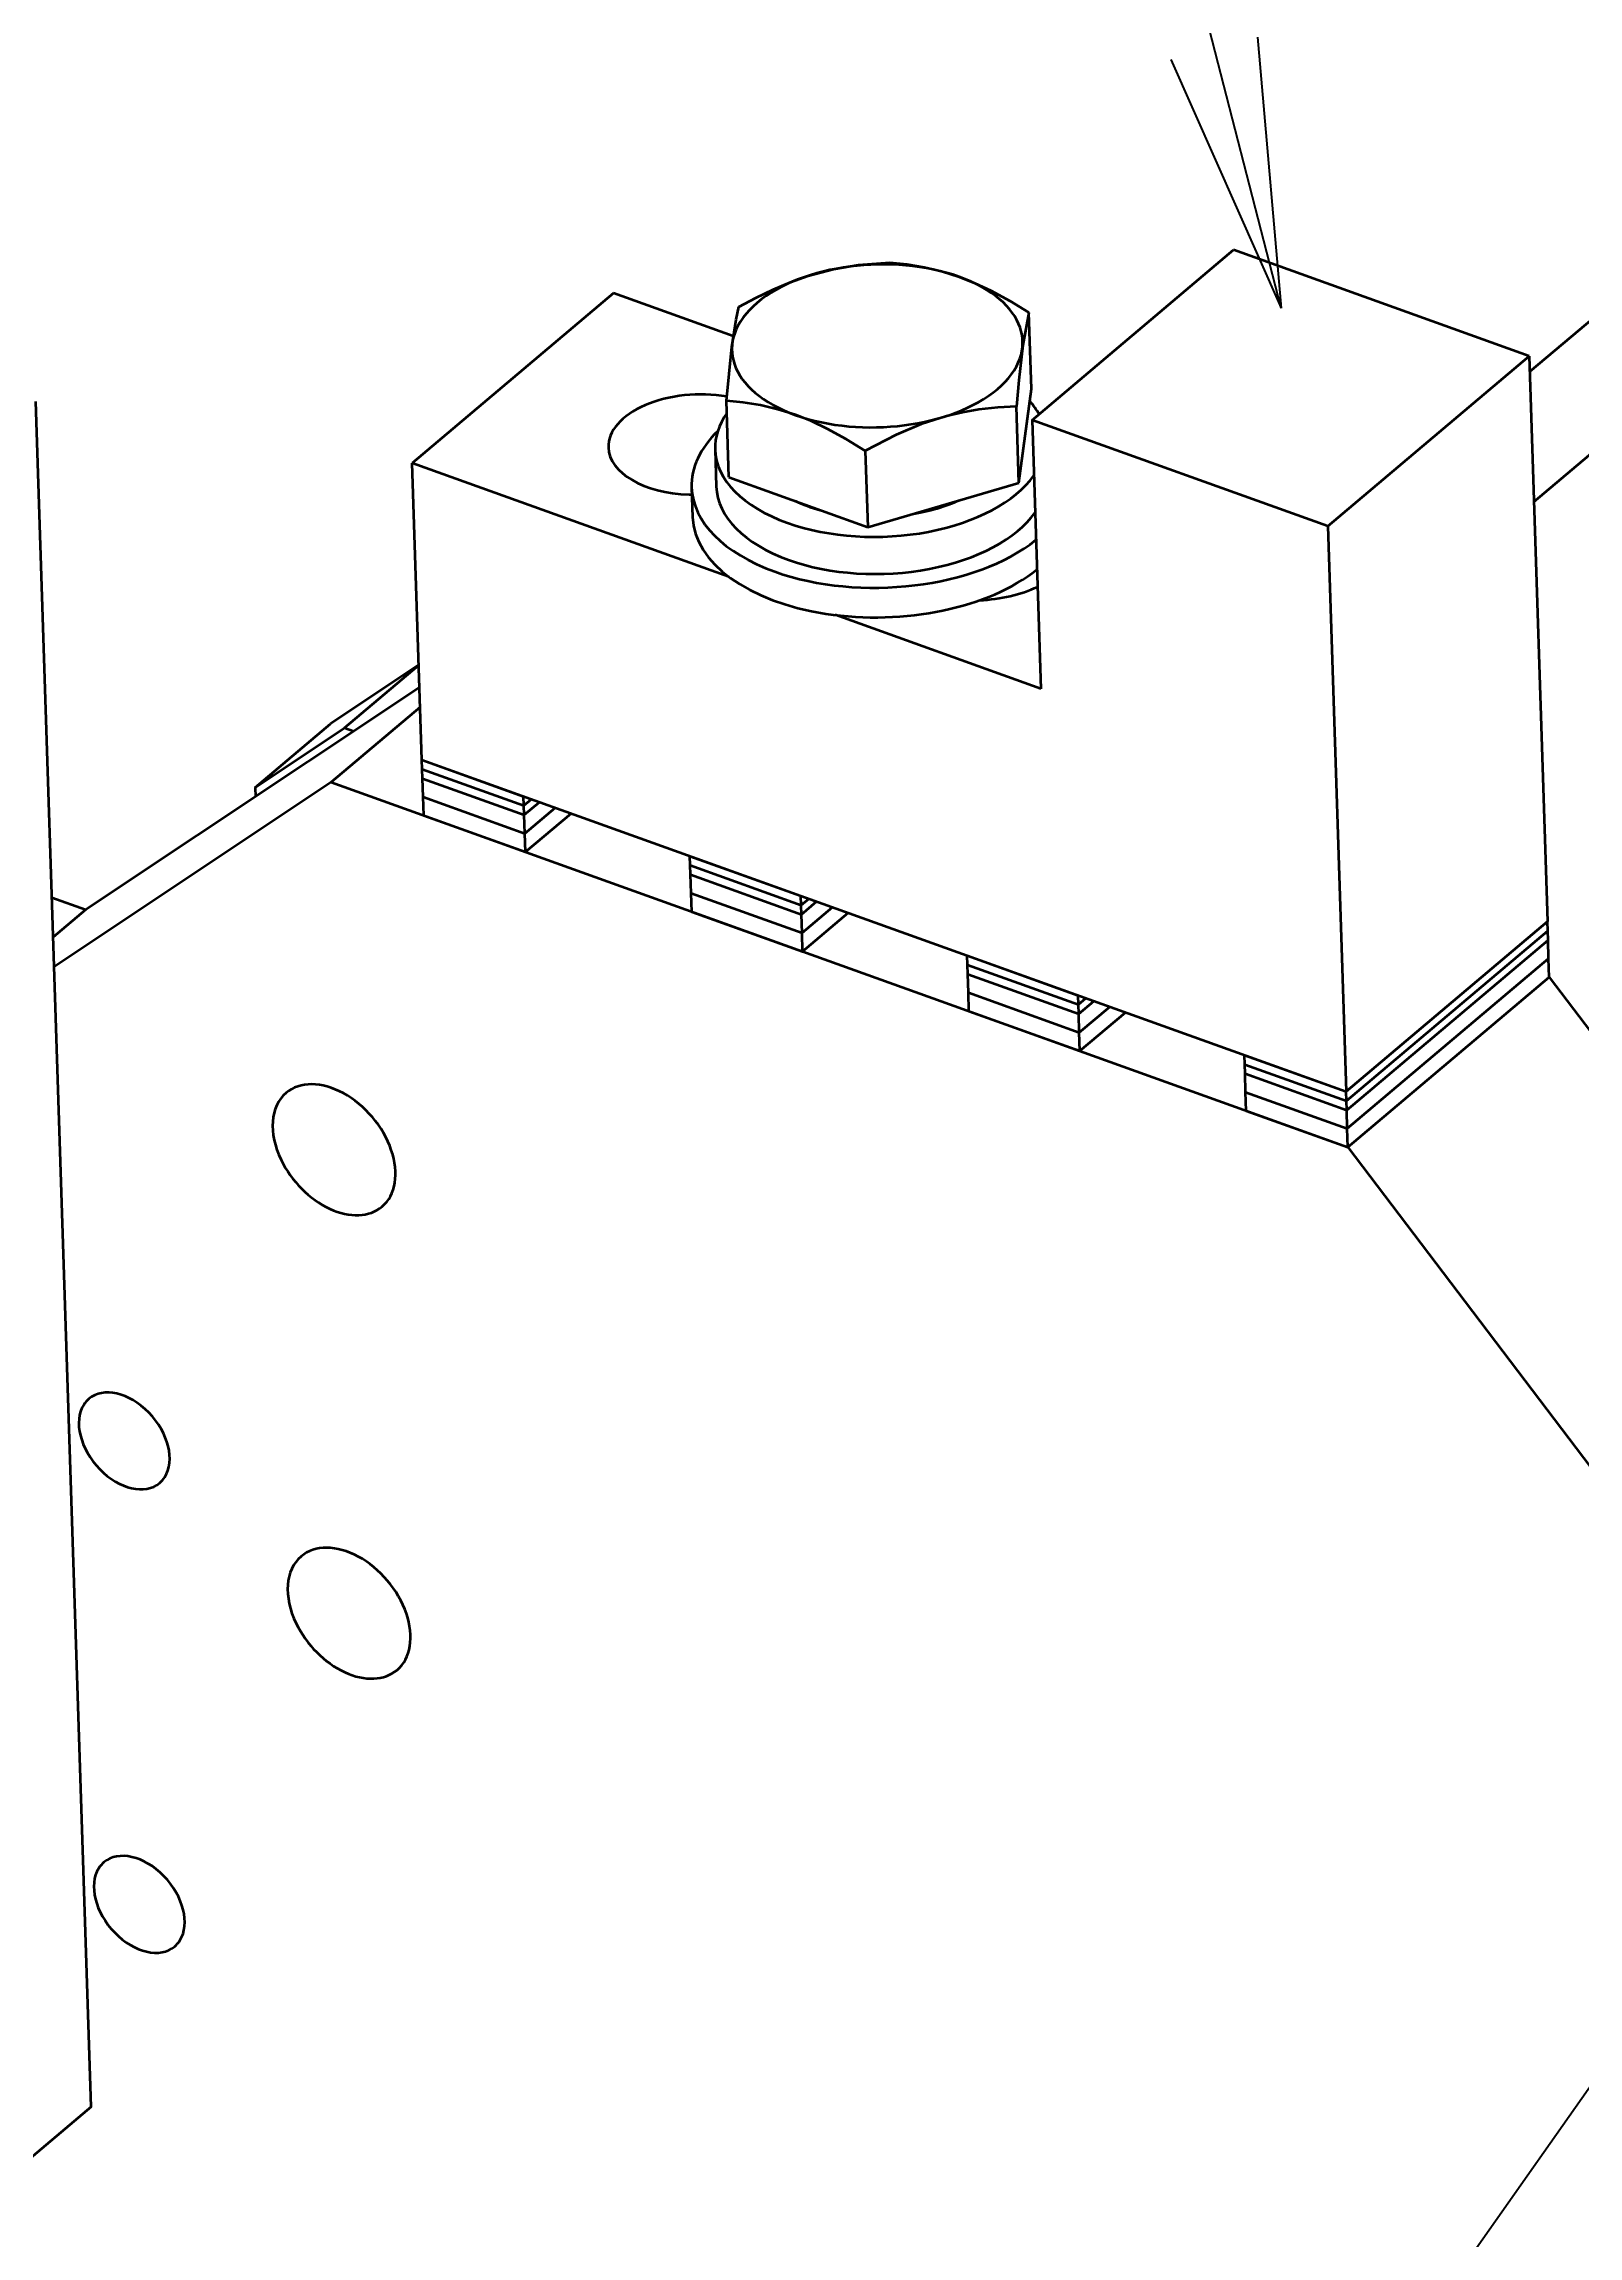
# Model space of a CAD drawing. Header units: millimetres. Extents: x 7914 to 16415, y -883 to 305.
# Drawn here: x 9151.7 to 9220.3, y -398.1 to -300.1 of the extents above; entities that cross this region are included whole.
import ezdxf

# ---------------------------------------------------------------- set-up
doc = ezdxf.new("R2010")
doc.units = ezdxf.units.MM
doc.layers.add('word_dim', color=253, linetype='Continuous')
doc.styles.get("Standard").update_dxf_attribs({"font": 'romans.shx', "bigfont": 'bigfont.shx'})
doc.dimstyles.new('RS1-4', dxfattribs={"dimscale": 4, "dimtxt": 3.5, "dimasz": 3, "dimexe": 1, "dimexo": 0, "dimgap": 1, "dimtad": 3, "dimdsep": 46, "dimtxsty": 'Standard', "dimblk1": 'OPEN', "dimblk2": 'OPEN', "dimsah": 1, "dimcen": 0, "dimclrd": 256, "dimclre": 256, "dimclrt": 3, "dimadec": 0, "dimazin": 0, "dimtfac": 1, "dimtmove": 0, "dimatfit": 3, "dimldrblk": 'OPEN', "dimfxl": 0, "dimtolj": 1, "dimtzin": 0, "dimarcsym": 0})

# ---------------------------------------------------------------- blocks, each defined once
blk = doc.blocks.new('A$C091E3375')
at = {"color": 7, "lineweight": 35}
for p, q in [((100.163, -13.677), (60.343, -47.308)), ((60.531, -53.115), (100.351, -19.484)), ((60.32, -46.596), (61.139, -71.865)), ((-3.969, -124.842), (-6.441, -48.622)), ((51.319, -54.198), (52.138, -79.466)), ((10.822, -64.642), (52.138, -79.466)), ((6.771, -65.645), (52.219, -81.952)), ((61.22, -74.35), (82.55, -102.474)), ((52.219, -81.952), (73.549, -110.076))]:
    blk.add_line(p, q, dxfattribs=at)
at = {"color": 7, "lineweight": 35, "ltscale": 0.294527}
blk.add_line((38.098, -49.454), (47.098, -41.852), dxfattribs=at)
at = {"color": 7, "lineweight": 35, "ltscale": 0.351165}
blk.add_line((60.32, -46.596), (47.098, -41.852), dxfattribs=at)
at = {"color": 7, "lineweight": 35, "ltscale": 0.294525}
for p, q in [((19.392, -43.785), (10.392, -51.386)), ((51.319, -54.198), (60.32, -46.596)), ((61.139, -71.865), (52.138, -79.466)), ((52.138, -79.466), (61.139, -71.865)), ((52.152, -79.881), (61.152, -72.279)), ((52.152, -79.881), (61.152, -72.279)), ((52.165, -80.295), (61.166, -72.693)), ((52.165, -80.295), (61.166, -72.693))]:
    blk.add_line(p, q, dxfattribs=at)
at = {"color": 7, "lineweight": 35, "ltscale": 0.142066}
blk.add_line((24.741, -45.704), (19.392, -43.785), dxfattribs=at)
at = {"color": 7, "lineweight": 35, "ltscale": 0.085343}
for p, q in [((38.067, -48.061), (37.956, -44.649)), ((37.51, -52.262), (37.399, -48.85))]:
    blk.add_line(p, q, dxfattribs=at)
at = {"color": 7, "lineweight": 35, "ltscale": 0.085345}
for p, q in [((24.545, -52.01), (24.434, -48.598)), ((30.643, -50.826), (30.754, -54.238))]:
    blk.add_line(p, q, dxfattribs=at)
at = {"color": 7, "lineweight": 35, "ltscale": 0.105925}
blk.add_line((37.51, -52.262), (38.067, -48.061), dxfattribs=at)
at = {"color": 7, "lineweight": 35, "ltscale": 0.300481}
blk.add_line((38.098, -49.454), (38.487, -61.467), dxfattribs=at)
at = {"color": 7, "lineweight": 35, "ltscale": 0.351167}
blk.add_line((51.319, -54.198), (38.098, -49.454), dxfattribs=at)
at = {"color": 7, "lineweight": 35, "ltscale": 0.041445}
blk.add_line((23.926, -50.773), (23.98, -52.43), dxfattribs=at)
at = {"color": 7, "lineweight": 35, "ltscale": 0.331566}
blk.add_line((10.822, -64.642), (10.392, -51.386), dxfattribs=at)
at = {"color": 7, "lineweight": 35, "ltscale": 0.375916}
blk.add_line((24.545, -56.464), (10.392, -51.386), dxfattribs=at)
at = {"color": 7, "lineweight": 35, "ltscale": 0.033157}
blk.add_line((22.88, -52.465), (22.923, -53.791), dxfattribs=at)
at = {"color": 7, "lineweight": 35, "ltscale": 0.164901}
blk.add_line((24.545, -52.01), (30.754, -54.238), dxfattribs=at)
at = {"color": 7, "lineweight": 35, "ltscale": 0.175973}
blk.add_line((30.754, -54.238), (37.51, -52.262), dxfattribs=at)
at = {"color": 7, "lineweight": 35, "ltscale": 0.244206}
blk.add_line((38.487, -61.467), (29.293, -58.168), dxfattribs=at)
at = {"color": 7, "lineweight": 35, "ltscale": 0.118405}
blk.add_line((10.684, -60.401), (6.741, -63.025), dxfattribs=at)
at = {"color": 7, "lineweight": 35, "ltscale": 0.108678}
blk.add_line((7.363, -63.215), (10.684, -60.41), dxfattribs=at)
at = {"color": 7, "lineweight": 35, "ltscale": 0.448405}
blk.add_line((10.717, -61.407), (-4.216, -71.343), dxfattribs=at)
at = {"color": 7, "lineweight": 35, "ltscale": 0.130065}
blk.add_line((10.745, -62.288), (6.771, -65.645), dxfattribs=at)
at = {"color": 7, "lineweight": 35, "ltscale": 0.110448}
for p, q in [((3.366, -65.875), (6.741, -63.025)), ((-3.969, -124.842), (-7.344, -127.693))]:
    blk.add_line(p, q, dxfattribs=at)
at = {"color": 7, "lineweight": 35, "ltscale": 0.120036}
blk.add_line((3.366, -65.875), (7.363, -63.215), dxfattribs=at)
at = {"color": 7, "lineweight": 35, "ltscale": 0.010975}
blk.add_line((7.363, -63.215), (7.776, -63.363), dxfattribs=at)
at = {"color": 7, "lineweight": 35, "ltscale": 0.010362}
for p, q in [((10.835, -65.056), (10.822, -64.642)), ((10.848, -65.47), (10.835, -65.056)), ((3.366, -65.875), (3.379, -66.289)), ((15.38, -66.687), (15.367, -66.273)), ((15.393, -67.101), (15.38, -66.687)), ((22.817, -69.355), (22.804, -68.941)), ((22.83, -69.77), (22.817, -69.355)), ((27.775, -71.134), (27.762, -70.72)), ((27.788, -71.548), (27.775, -71.134)), ((61.152, -72.279), (61.139, -71.865)), ((61.166, -72.693), (61.152, -72.279)), ((35.212, -73.803), (35.199, -73.388)), ((35.225, -74.217), (35.212, -73.803)), ((40.17, -75.582), (40.157, -75.167)), ((40.183, -75.996), (40.17, -75.582)), ((47.607, -78.25), (47.594, -77.836)), ((47.62, -78.664), (47.607, -78.25)), ((52.152, -79.881), (52.138, -79.466)), ((52.165, -80.295), (52.152, -79.881))]:
    blk.add_line(p, q, dxfattribs=at)
at = {"color": 7, "lineweight": 35, "ltscale": 0.120715}
for p, q in [((10.822, -64.642), (15.367, -66.273)), ((10.835, -65.056), (15.38, -66.687)), ((10.835, -65.056), (15.38, -66.687)), ((10.848, -65.47), (15.393, -67.101)), ((10.848, -65.47), (15.393, -67.101)), ((47.594, -77.836), (52.138, -79.466)), ((47.607, -78.25), (52.152, -79.881)), ((47.607, -78.25), (52.152, -79.881)), ((47.62, -78.664), (52.165, -80.295)), ((47.62, -78.664), (52.165, -80.295)), ((47.647, -79.493), (52.192, -81.123)), ((47.647, -79.493), (52.192, -81.123))]:
    blk.add_line(p, q, dxfattribs=at)
at = {"color": 7, "lineweight": 35, "ltscale": 0.020723}
for p, q in [((10.875, -66.299), (10.848, -65.47)), ((10.902, -67.127), (10.875, -66.299)), ((15.42, -67.93), (15.393, -67.101)), ((15.447, -68.758), (15.42, -67.93)), ((22.857, -70.598), (22.83, -69.77)), ((22.884, -71.427), (22.857, -70.598)), ((27.815, -72.377), (27.788, -71.548)), ((27.842, -73.205), (27.815, -72.377)), ((35.252, -75.045), (35.225, -74.217)), ((61.22, -74.35), (61.193, -73.522)), ((35.279, -75.874), (35.252, -75.045)), ((40.21, -76.824), (40.183, -75.996)), ((47.647, -79.493), (47.62, -78.664)), ((52.192, -81.123), (52.165, -80.295)), ((52.219, -81.952), (52.192, -81.123))]:
    blk.add_line(p, q, dxfattribs=at)
at = {"color": 7, "lineweight": 35, "ltscale": 0.372114}
blk.add_line((6.771, -65.645), (-5.621, -73.891), dxfattribs=at)
at = {"color": 7, "lineweight": 35, "ltscale": 0.120712}
for p, q in [((10.875, -66.299), (15.42, -67.93)), ((10.875, -66.299), (15.42, -67.93)), ((10.902, -67.127), (15.447, -68.758))]:
    blk.add_line(p, q, dxfattribs=at)
at = {"color": 7, "lineweight": 35, "ltscale": 0.011133}
for p, q in [((15.38, -66.687), (15.72, -66.4)), ((15.38, -66.687), (15.72, -66.4)), ((27.775, -71.134), (28.115, -70.847)), ((27.775, -71.134), (28.115, -70.847)), ((40.17, -75.582), (40.51, -75.294)), ((40.17, -75.582), (40.51, -75.294))]:
    blk.add_line(p, q, dxfattribs=at)
at = {"color": 7, "lineweight": 35, "ltscale": 0.022266}
for p, q in [((15.393, -67.101), (16.074, -66.526)), ((15.393, -67.101), (16.074, -66.526)), ((27.788, -71.548), (28.469, -70.974)), ((27.788, -71.548), (28.469, -70.974))]:
    blk.add_line(p, q, dxfattribs=at)
at = {"color": 7, "lineweight": 35, "ltscale": 0.044535}
for p, q in [((15.42, -67.93), (16.781, -66.78)), ((15.42, -67.93), (16.781, -66.78)), ((27.815, -72.377), (29.176, -71.228)), ((27.815, -72.377), (29.176, -71.228)), ((40.21, -76.824), (41.571, -75.675)), ((40.21, -76.824), (41.571, -75.675))]:
    blk.add_line(p, q, dxfattribs=at)
at = {"color": 7, "lineweight": 35, "ltscale": 0.0668}
for p, q in [((15.447, -68.758), (17.488, -67.034)), ((40.237, -77.653), (42.278, -75.929))]:
    blk.add_line(p, q, dxfattribs=at)
at = {"color": 7, "lineweight": 35, "ltscale": 0.131687}
for p, q in [((22.804, -68.941), (27.762, -70.72)), ((22.817, -69.355), (27.775, -71.134)), ((22.817, -69.355), (27.775, -71.134)), ((22.83, -69.77), (27.788, -71.548)), ((22.83, -69.77), (27.788, -71.548)), ((22.857, -70.598), (27.815, -72.377)), ((22.857, -70.598), (27.815, -72.377)), ((22.884, -71.427), (27.842, -73.205)), ((35.199, -73.388), (40.157, -75.167)), ((35.212, -73.803), (40.17, -75.582)), ((35.212, -73.803), (40.17, -75.582)), ((35.225, -74.217), (40.183, -75.996)), ((35.225, -74.217), (40.183, -75.996)), ((35.252, -75.045), (40.21, -76.824)), ((35.252, -75.045), (40.21, -76.824)), ((35.279, -75.874), (40.237, -77.653))]:
    blk.add_line(p, q, dxfattribs=at)
at = {"color": 7, "lineweight": 35, "ltscale": 0.039993}
blk.add_line((-4.216, -71.343), (-5.721, -70.803), dxfattribs=at)
at = {"color": 7, "lineweight": 35, "ltscale": 0.0474}
blk.add_line((-4.216, -71.343), (-5.664, -72.567), dxfattribs=at)
at = {"color": 7, "lineweight": 35, "ltscale": 0.066801}
blk.add_line((27.842, -73.205), (29.883, -71.481), dxfattribs=at)
at = {"color": 7, "lineweight": 35, "ltscale": 0.020722}
for p, q in [((61.193, -73.522), (61.166, -72.693)), ((40.237, -77.653), (40.21, -76.824)), ((47.674, -80.321), (47.647, -79.493))]:
    blk.add_line(p, q, dxfattribs=at)
at = {"color": 7, "lineweight": 35, "ltscale": 0.294528}
for p, q in [((52.192, -81.123), (61.193, -73.522)), ((52.192, -81.123), (61.193, -73.522)), ((52.219, -81.952), (61.22, -74.35)), ((52.219, -81.952), (61.22, -74.35))]:
    blk.add_line(p, q, dxfattribs=at)
at = {"color": 7, "lineweight": 35, "ltscale": 0.022269}
blk.add_line((40.183, -75.996), (40.864, -75.421), dxfattribs=at)
blk.add_line((40.183, -75.996), (40.864, -75.421), dxfattribs=at)
at = {"color": 7, "lineweight": 35, "ltscale": 0.120716}
blk.add_line((47.674, -80.321), (52.219, -81.952), dxfattribs=at)
at = {"color": 7, "lineweight": 35}
for points in [[(24.992, -44.398), (25.751, -43.989), (26.522, -43.616), (27.302, -43.287), (28.09, -43.009), (29.219, -42.71), (30.342, -42.523), (31.747, -42.422)], [(31.747, -42.422), (32.504, -42.496), (33.273, -42.621), (34.051, -42.805), (34.836, -43.054)], [(34.836, -43.054), (35.545, -43.335), (36.252, -43.666), (37.109, -44.131), (37.956, -44.649)], [(24.434, -48.598), (24.676, -46.184), (24.867, -44.958), (24.992, -44.398)], [(37.956, -44.649), (37.684, -46.108), (37.504, -47.675), (37.399, -48.85)], [(27.523, -49.23), (26.738, -48.981), (25.96, -48.797), (25.191, -48.672), (24.434, -48.598)], [(37.399, -48.85), (36.563, -48.893), (35.718, -48.987), (34.995, -49.112), (34.269, -49.283), (33.142, -49.643), (32.028, -50.11), (30.643, -50.826)], [(30.643, -50.826), (29.796, -50.308), (28.939, -49.842), (28.232, -49.511), (27.523, -49.23)]]:
    blk.add_lwpolyline(points, dxfattribs=at)
for centre, start, end in [((-3.326, -94.078), 130.27944, 147.64588), ((-1.642, -96.078), 310.27943, 327.64588), ((-2.654, -114.79), 130.27944, 147.64588), ((-0.97, -116.79), 310.27943, 327.64588)]:
    blk.add_arc(centre, 1.151, start, end, dxfattribs=at)
for centre, major_axis, ratio, start_param, end_param in [((31.18, -46.142), (-6.497, -0.211), 0.559373, 4.096555, 10.37974), ((23.155, -50.55), (3.998, 0.13), 0.559373, 1.222923, 3.141622), ((31.322, -50.533), (7.396, 0.24), 0.559373, 0.272062, 0.427919), ((31.376, -52.19), (-8.496, -0.276), 0.559373, 5.734544, 6.283189), ((31.322, -50.533), (7.396, 0.24), 0.559373, 2.7436, 3.141596), ((23.155, -50.55), (3.998, 0.13), 0.559373, 3.141622, 4.596555), ((31.322, -50.533), (7.396, 0.24), 0.559373, 3.141596, 4.096555), ((23.155, -50.55), (3.998, 0.13), 0.559373, 4.596555, 4.628019), ((31.376, -52.19), (-8.496, -0.276), 0.559373, 0.000004, 0.954962), ((31.376, -52.19), (-7.396, -0.24), 0.559373, 0.000004, 0.954962), ((31.322, -50.533), (7.396, 0.24), 0.559373, 4.096555, 5.880084), ((31.419, -53.515), (-8.496, -0.276), 0.559373, 0.000004, 2.499468), ((31.376, -52.19), (-7.396, -0.24), 0.559373, 0.954962, 2.738491), ((31.322, -50.533), (-5.812, -0.188), 0.559373, 0.836162, 1.070567), ((31.322, -50.533), (-5.812, -0.188), 0.559373, 1.798227, 2.207661), ((31.376, -52.19), (-8.496, -0.276), 0.559373, 0.954962, 2.499468), ((35.55, -54.998), (-4.498, -0.146), 0.559373, 1.598198, 2.221431), ((6.895, -82.066), (-2.144, 2.539), 0.676638, 3.141631, 6.283224), ((6.895, -82.066), (-2.144, 2.539), 0.676638, 0.000039, 1.207958), ((6.895, -82.066), (-2.144, 2.539), 0.676638, 1.207958, 3.141631), ((-2.484, -95.078), (1.586, -1.878), 0.676638, 0.207958, 3.141597), ((-2.484, -95.078), (1.586, -1.878), 0.676638, 3.349551, 6.28319), ((7.566, -102.778), (-2.144, 2.539), 0.676638, 3.141631, 6.283224), ((7.566, -102.778), (-2.144, 2.539), 0.676638, 0.000039, 1.207958), ((7.566, -102.778), (-2.144, 2.539), 0.676638, 1.207958, 3.141631), ((-1.812, -115.79), (1.586, -1.878), 0.676638, 0.207958, 3.141597), ((-1.812, -115.79), (1.586, -1.878), 0.676638, 3.349551, 6.28319)]:
    blk.add_ellipse(centre, major_axis=major_axis, ratio=ratio, start_param=start_param, end_param=end_param, dxfattribs=at)
blk = doc.blocks.new('aa1')
for p, q in [((-0.4, 0.0667), (0, 0)), ((0, 0), (-1, 0)), ((-0.4, -0.0667), (0, 0))]:
    blk.add_line(p, q)
blk = doc.blocks.new('aa2')
blk.add_circle((0, 0), 1)
blk = doc.blocks.new('*D271')
at = {"layer": 'DEFPOINTS', "color": 0, "linetype": 'Continuous', "ltscale": 2}
for p in [(9147.078, -79.143), (9147.078, -79.143), (9207.032, -311.893)]:
    blk.add_point(p, dxfattribs=at)
at = {"layer": 'word_dim', "linetype": 'Continuous', "lineweight": -2, "ltscale": 2}
blk.add_line((9199.548, -282.841), (9154.562, -108.194), dxfattribs=at)
at = {"layer": 'word_dim', "linetype": 'Continuous', "lineweight": -2, "ltscale": 2, "xscale": 30, "yscale": 30, "zscale": 30}
for name, p, rotation in [('aa2', (9147.078, -79.143), 104.4445754413329), ('aa1', (9207.032, -311.893), 284.4445754413329)]:
    blk.add_blockref(name, p, dxfattribs=dict(at, rotation=rotation))
at = {"layer": 'word_dim', "color": 3, "linetype": 'Continuous', "ltscale": 2, "insert": (9177.055, -195.518), "char_height": 0.000004, "attachment_point": 5, "rotation": 284.44458}
blk.add_mtext('\\A1;240.35', dxfattribs=at)
blk = doc.blocks.new('_Open')
at = {"color": 0, "lineweight": -2}
for p, q in [((-1, 0.1667), (0, 0)), ((-1, -0.1667), (0, 0)), ((0, 0), (-1, 0))]:
    blk.add_line(p, q, dxfattribs=at)
blk = doc.blocks.new('*D282')
at = {"layer": 'DEFPOINTS', "color": 0, "linetype": 'Continuous', "ltscale": 2}
for p in [(9257.814, -338.79), (9064.641, -613.457), (9064.641, -613.457)]:
    blk.add_point(p, dxfattribs=at)
at = {"layer": 'word_dim', "linetype": 'Continuous', "lineweight": -2, "ltscale": 2}
blk.add_line((9240.556, -363.328), (9081.899, -588.919), dxfattribs=at)
at = {"layer": 'word_dim', "linetype": 'Continuous', "lineweight": -2, "ltscale": 2, "xscale": 30, "yscale": 30, "zscale": 30}
for name, p, rotation in [('aa1', (9257.814, -338.79), 54.88136851604255), ('aa2', (9064.641, -613.457), 234.8813685160425)]:
    blk.add_blockref(name, p, dxfattribs=dict(at, rotation=rotation))
at = {"layer": 'word_dim', "color": 3, "linetype": 'Continuous', "ltscale": 2, "insert": (9161.228, -476.124), "char_height": 0.000004, "attachment_point": 5, "rotation": 54.88137}
blk.add_mtext('\\A1;335.8', dxfattribs=at)

msp = doc.modelspace()

# ---------------------------------------------------------------- block references
at = {"layer": 'word_dim', "linetype": 'Continuous', "ltscale": 2}
msp.add_blockref('A$C091E3375', (9157.792, -267.435), dxfattribs=at)

# ---------------------------------------------------------------- dimensions: what is measured, and where the dimension line sits
at = {"layer": 'word_dim', "color": 3, "linetype": 'Continuous', "ltscale": 2}
for p1, p2, picture, middle in [((9207.032, -311.893), (9147.078, -79.143), '*D271', (9177.055, -195.518)), ((9257.8142, -338.7895), (9064.6409, -613.4575), '*D282', (9161.2275, -476.1235))]:
    dim = msp.add_aligned_dim(p1=p1, p2=p2, distance=0, dimstyle='RS1-4', override={"dimtxt": 1e-06, "dimasz": 7.5, "dimgap": 0, "dimblk1": 'aa1', "dimblk2": 'aa2', "dimse1": 1, "dimse2": 1}, dxfattribs=at)
    dim.commit()
    dim.dimension.update_dxf_attribs({"geometry": picture, "text_midpoint": middle})

doc.saveas('drawing.dxf')
